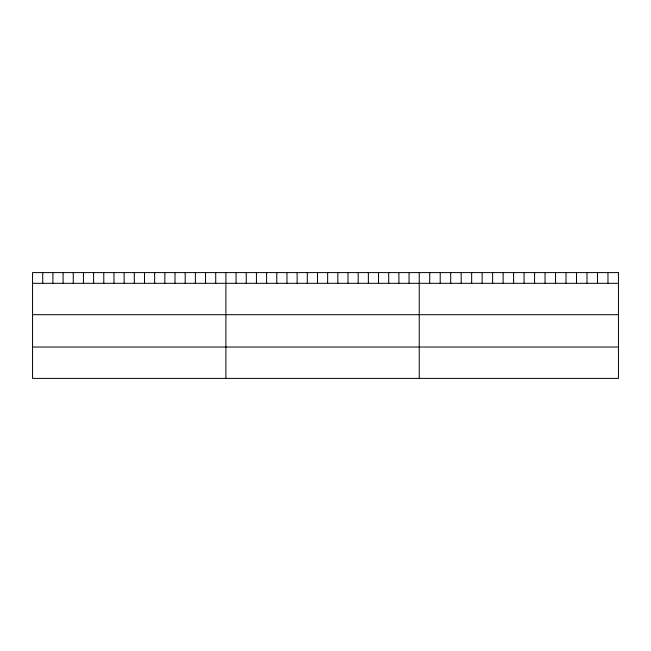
<?xml version="1.0" encoding="UTF-8"?>
<svg xmlns="http://www.w3.org/2000/svg" width="651" height="651" viewBox="0 0 651 651"><rect width="100%" height="100%" fill="white"/><g stroke="black" fill="none" stroke-linecap="round" stroke-linejoin="round"><path stroke-width="0.98" d="M32.55 283.315L618.45 283.315M32.55 314.693L618.45 314.693M32.55 347.024L618.45 347.024M607.969 272.598L607.969 283.315M597.48 272.598L597.48 283.315M586.999 272.598L586.999 283.315M576.509 272.598L576.509 283.315M566.028 272.598L566.028 283.315M555.539 272.598L555.539 283.315M545.058 272.598L545.058 283.315M534.577 272.598L534.577 283.315M524.088 272.598L524.088 283.315M513.606 272.598L513.606 283.315M503.117 272.598L503.117 283.315M492.636 272.598L492.636 283.315M482.155 272.598L482.155 283.315M471.666 272.598L471.666 283.315M461.185 272.598L461.185 283.315M450.695 272.598L450.695 283.315M440.214 272.598L440.214 283.315M429.725 272.598L429.725 283.315M419.244 272.598L419.244 378.402M409.064 272.598L409.064 283.315M398.892 272.598L398.892 283.315M388.712 272.598L388.712 283.315M378.54 272.598L378.54 283.315M368.36 272.598L368.36 283.315M358.188 272.598L358.188 283.315M348.008 272.598L348.008 283.315M337.836 272.598L337.836 283.315M327.656 272.598L327.656 283.315M317.485 272.598L317.485 283.315M307.305 272.598L307.305 283.315M297.133 272.598L297.133 283.315M286.953 272.598L286.953 283.315M276.781 272.598L276.781 283.315M266.601 272.598L266.601 283.315M256.429 272.598L256.429 283.315M246.249 272.598L246.249 283.315M236.077 272.598L236.077 283.315M225.897 272.598L225.897 378.402M215.717 272.598L215.717 283.315M205.545 272.598L205.545 283.315M195.365 272.598L195.365 283.315M185.193 272.598L185.193 283.315M175.013 272.598L175.013 283.315M164.841 272.598L164.841 283.315M154.661 272.598L154.661 283.315M144.489 272.598L144.489 283.315M134.309 272.598L134.309 283.315M124.138 272.598L124.138 283.315M113.958 272.598L113.958 283.315M103.786 272.598L103.786 283.315M93.606 272.598L93.606 283.315M83.434 272.598L83.434 283.315M73.254 272.598L73.254 283.315M63.082 272.598L63.082 283.315M52.902 272.598L52.902 283.315M42.73 272.598L42.73 283.315M618.45 272.598L32.55 272.598L32.55 378.402L618.45 378.402L618.45 272.598"/></g></svg>
